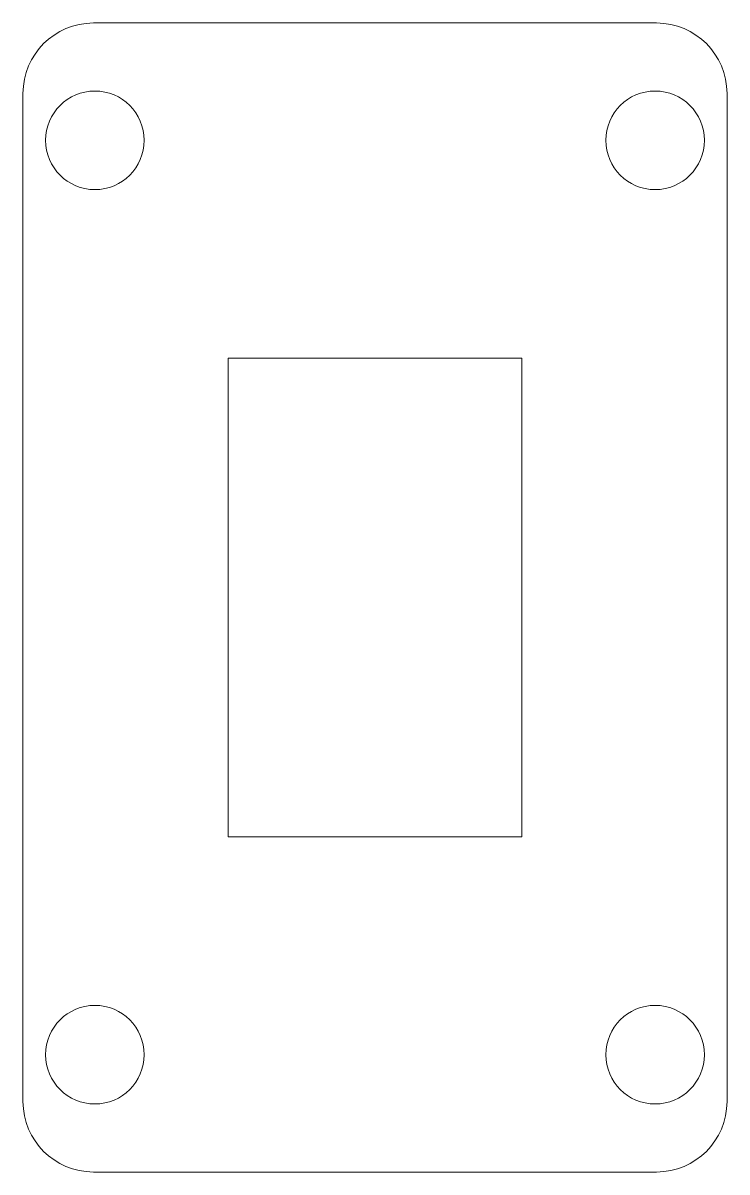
# Model space of a CAD drawing. Header units: millimetres. Extents: x 51.7 to 81.7, y 193.9 to 242.9.
import ezdxf

# ---------------------------------------------------------------- set-up
doc = ezdxf.new("R2010")
doc.units = ezdxf.units.MM

msp = doc.modelspace()

# ---------------------------------------------------------------- linework, layer by layer
at = {"color": 7, "linetype": 'Continuous', "lineweight": 15}
for p, q in [((78.675, 242.9), (54.675, 242.9)), ((51.675, 239.9), (51.675, 196.94)), ((81.675, 196.94), (81.675, 239.9)), ((60.425, 228.62), (60.425, 208.22)), ((72.925, 228.62), (60.425, 228.62)), ((72.925, 208.22), (72.925, 228.62)), ((60.425, 208.22), (72.925, 208.22)), ((54.675, 193.94), (78.675, 193.94))]:
    msp.add_line(p, q, dxfattribs=at)
for centre in [(54.739, 237.9), (78.611, 237.9), (54.739, 198.94), (78.611, 198.94)]:
    msp.add_circle(centre, 2.1, dxfattribs=at)
for centre, start, end in [((54.675, 239.9), 90, 180), ((78.675, 239.9), 0, 90), ((54.675, 196.94), 180, 270), ((78.675, 196.94), 270, 0)]:
    msp.add_arc(centre, 3, start, end, dxfattribs=at)

doc.saveas('drawing.dxf')
